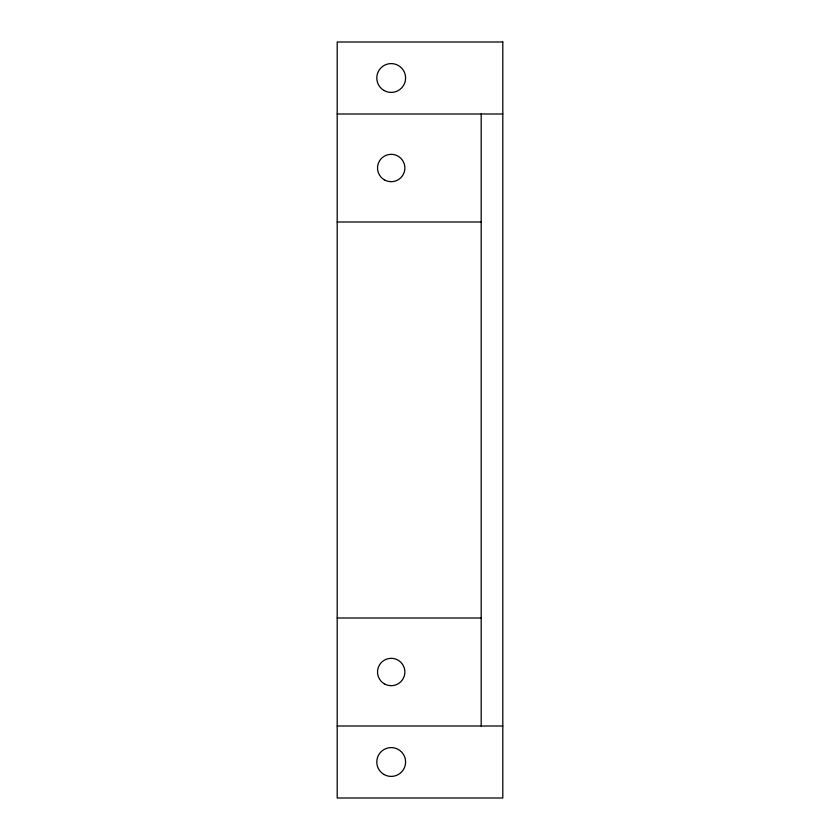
<?xml version="1.0" encoding="UTF-8"?>
<svg xmlns="http://www.w3.org/2000/svg" width="840" height="840" viewBox="0 0 840 840"><rect width="100%" height="100%" fill="white"/><g stroke="black" fill="none" stroke-linecap="round" stroke-linejoin="round"><path stroke-width="1.26" d="M337.197 113.998L502.803 113.998M337.197 222.002L481.194 222.002M337.197 617.999L481.194 617.999M337.197 726.001L502.803 726.001M481.194 113.998L481.194 726.001M502.803 42L337.197 42L337.197 798L502.803 798L502.803 42M383.995 90.468A14.396 14.396 0 0 0 405.594 78.005A14.396 14.396 0 0 0 383.995 65.531A14.396 14.396 0 0 0 383.995 90.468M383.995 774.47A14.396 14.396 0 0 0 405.594 761.996A14.396 14.396 0 0 0 383.995 749.532A14.396 14.396 0 0 0 383.995 774.47M384.363 179.844A13.681 13.681 0 0 0 404.88 168A13.681 13.681 0 0 0 384.363 156.156A13.681 13.681 0 0 0 384.363 179.844M384.363 683.844A13.681 13.681 0 0 0 404.88 672A13.681 13.681 0 0 0 384.363 660.156A13.681 13.681 0 0 0 384.363 683.844"/></g></svg>
